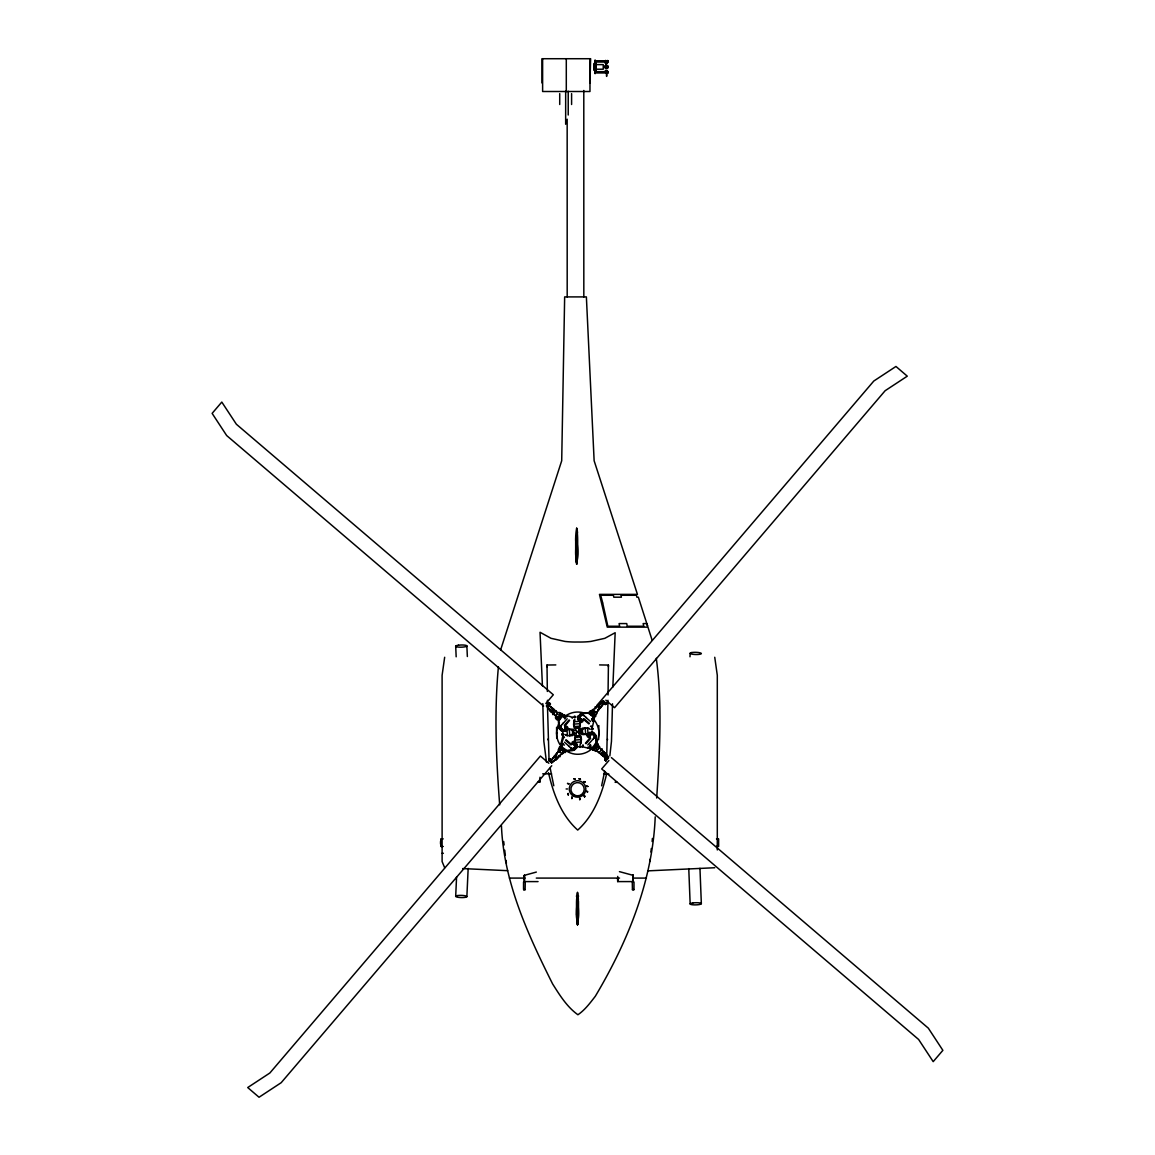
<?xml version="1.0" encoding="UTF-8"?>
<svg xmlns="http://www.w3.org/2000/svg" width="1155" height="1155" viewBox="0 0 1155 1155"><rect width="100%" height="100%" fill="white"/><g stroke="black" fill="none" stroke-linecap="round" stroke-linejoin="round"><path stroke-width="1.5" d="M699.959 868.329L701.345 903.658M565.243 717.067L564.593 717.082A1.964 1.906 40.7 0 0 565.012 715.999L564.29 716.042L564.983 715.782M589.685 748.137L589.714 748.036A1.964 1.906 40.7 0 1 590.032 747.054L591.273 747.935M562.961 751.79C560.926 753.782 566.932 750.404 564.218 750.505M564.362 751.255C564.275 750.548 564.939 753.305 564.189 750.375M591.548 712.159L590.277 712.058L590.811 713.342M590.783 713.213C590.162 710.527 593.872 709.589 589.281 713.718M593.555 717.37L597.092 713.328L592.746 709.545L590.046 711.985L590.595 713.213L590.234 711.754L591.302 712.086L589.988 712L590.58 713.256L592.529 710.946L589.916 714.266M593.02 711.928L591.172 711.365M593.93 715.782C594.479 712.751 589.613 713.631 592.659 713.487M595.547 714.613L595.865 714.194M577.673 553.202L577.673 553.476A71.639 70.556 4.9 0 1 577.11 561.575L576.677 564.261L576.244 561.575A70.888 70.888 0 0 1 576.287 543.283L576.677 540.583L577.11 543.283A70.888 70.888 0 0 1 577.067 561.561M576.72 743.589L576.692 743.676M578.15 720.099L578.438 720.402M598.68 739.518L598.853 725.557M606.779 754.157L607.978 700.277M608.035 694.978L608.411 665.078L599.604 664.919M608.382 666.767L608.411 665.078M612.511 703.77L611.471 741.308L609.826 756.02M562.052 744.398L561.46 743.084M612.843 687.037L615.167 632.709L604.83 638.325L590.884 641.429A33.928 12.229 0 0 1 577.919 642.007L574.641 642.036A33.957 12.243 0 0 1 564.954 641.429L551.007 638.311L540.035 632.261L542.431 685.882M559.583 749.913C562.499 747.097 557.692 747.4 561.171 747.53M560.218 748.888C561.619 746.231 554.573 750.447 560.666 752.815M560.825 748.931L561.142 747.819L559.915 748.527M564.304 750.476C565.835 750.981 562.904 751.919 564.954 751.66C556.436 759.629 567.004 746.967 562.341 750.23M564.795 751.414L564.795 750.649M563.322 744.195C562.384 746.043 559.265 745.509 561.503 742.809M561.864 745.163L560.984 745.163L561.532 744.195M594.06 719.435L593.684 719.652A1.964 1.906 -49.3 0 1 592.703 719.32L591.836 719.796L592.241 718.915A1.964 1.906 -49.3 0 0 593.309 719.334L594.045 719.608L594.002 718.482M554.732 715.075L551.383 711.653A90.971 88.343 40.6 0 1 546.445 705.994L547.369 704.897A86.899 84.026 19.3 0 1 550.589 706.745L557.302 712.39M568.52 729.137L567.379 726.683L565.459 725.99M558.63 717.616L560.608 714.974L561.344 715.421M562.86 715.985C560.897 712.866 562.153 715.508 560.94 714.599M574.656 742.217L572.894 744.268C575.984 746.476 573.818 741.207 573.804 744.787M581.239 720.46L581.081 720.431A1.964 1.819 40.6 0 1 580.575 719.507L581.052 718.713L582.106 719.45L580.344 721.5M581.196 718.93L581.023 720.374A1.964 1.819 40.6 0 1 580.633 719.45L580.633 719.045M595.865 747.011L595.475 745.986L597.669 743.632M595.763 746.578L596.37 746.101M455.691 896.338L456.572 876.948M466.865 896.626L468.165 868.43M586.523 734.724L587.621 737.034L589.671 737.742M689.997 656.791L690.156 653.268M559.135 716.706C558.558 720.374 556.724 718.193 558.313 719.262M592.919 748.974C592.847 747.935 594.19 751.154 594.017 748.657M597.279 745.249L597.251 745.148M592.991 749.754L596.081 751.429L599.82 747.097L597.352 744.354L597.539 745.625M558.746 720.778L559.41 728.069C564.882 733.439 559.857 727.607 563.062 731.851M606.808 72.895L606.62 76.403L606.433 72.895M564.477 731.274L566.181 729.787L569.3 729.44A3.046 3.046 0 0 1 572.043 730.754L575.869 730.451L575.565 726.639A3.046 3.046 0 0 1 573.847 724.127L573.717 720.98L574.93 719.074M577.457 746.347C575.103 749.552 574.973 744.412 576.027 748.498M575.984 748.454L576.056 747.054L573.717 749.942L566.426 750.606M589.541 732.328L590.985 732.703L585.701 734.277A3.046 3.046 0 0 1 582.957 732.963L579.131 733.252L579.435 737.078A3.046 3.046 0 0 1 581.153 739.59L581.283 742.737L580.07 744.629M592.804 711.668L593.453 710.21M593.093 733.598L592.703 732.804L594.103 733.382M580.041 723.059L580.272 726.654M565.243 752.598L562.73 749.956L563.799 750.88M563.539 750.331L562.846 750.533M564.015 751.631L563.568 751.515M594.002 716.071L594.969 715.479L594.146 716.216M573.847 727.231L573.544 723.752M581.153 736.486L581.485 740.081M589.454 713.862L590.075 712.462M656.675 798.018C659.722 751.602 662.407 704.521 656.3 658.321M557.836 718.078L557.36 718.699M557.547 718.266L557.663 717.905M560.435 715.19L562.139 714.613M562.009 715.306L561.835 714.238M652.142 841.504L652.387 838.443M599.474 703.944L594.868 708.997L593.583 708.982M655.217 816.845C652.647 880.731 627.699 941.917 595.316 996.26C590.147 1002.915 584.964 1009.975 577.919 1014.754C566.961 1006.929 559.699 995.119 552.624 983.945C527.821 934.337 503.652 882.001 501.443 825.652M559.771 752.049L561.474 749.48M565.676 728.3C565.286 728.949 564.347 729.859 565.098 727.26L567.134 729.007M565.127 729.108L565.04 728.805A1.964 1.819 -49.4 0 0 566.008 728.213L566.094 728.112A1.964 1.819 -49.4 0 1 565.156 728.776L565.401 729.007M587.866 734.71L589.902 736.457L590.624 733.526L589.498 734.363M556.912 718.092L556.291 717.168L558.5 719.045L559.554 717.89L555.858 715.898M557.1 716.88L558.688 718.612L558.659 717.587M561.316 715.624L562.023 714.786L561.619 715.479M595.345 746.448L596.124 745.639L599.243 747.776M598.232 746.736L596.471 745.119M574.959 740.658L574.728 737.063M564.059 715.263L564.968 716.418M564.03 715.436L565.228 715.768A1.964 1.906 40.7 0 1 564.968 716.663L563.294 716.288M561.734 744.614L561.633 744.383M565.055 730.364C564.333 725.73 566.21 730.523 565.069 730.191M581.109 718.699L580.777 719.926M580.474 719.969L581.297 719.738L580.561 719.291M589.628 735.591L589.931 734.681L589.31 735.432M590.003 735.071C588.877 734.349 589.844 735.764 589.844 734.941A1.964 1.819 -49.4 0 0 588.935 735.446L588.992 735.49M592.948 718.901C593.093 722.25 593.684 720.98 594.262 718.526M593.829 718.641L593.28 719.363M590.595 747.545L590.133 748.527L590.364 747.588M650.9 852.015L651.319 848.506M592.342 713.516L589.757 711.119M572.144 717.919C572.028 718.078 573.645 717.385 567.047 715.638M582.582 746.823L583.073 744.888L582.596 746.794L587.953 748.079L588.198 747.04L587.967 748.007M498.411 666.883C494.123 712.635 496.145 759.037 499.696 804.862M605.119 66.976L606.476 68.347L607.819 67.163M605.451 66.586C605.754 67.813 607.458 68.289 607.689 67.495M607.371 67.235L606.909 65.979L605.711 66.846M556.652 732.689L556.667 733.714M566.109 788.966L567.538 788.966M591.649 719.652L593.352 718.078M587.866 791.781L586.668 791.088L587.361 792.272M598.752 733.714L598.766 732.689M444.661 657.267L442.105 675.314L442.105 861.543L444.661 867.737M564.448 718.15L564.737 718.886L564.939 718.136M590.768 745.192L590.263 744.831M561.099 745.394L560.608 744.484M561.821 744.946L560.882 744.874M649.673 861.717L650.048 859.277M577.659 902.055L577.5 901.232L577.067 903.932A70.888 70.888 0 0 0 577.11 922.21L577.5 924.91L577.933 922.21A84.82 76.764 2.2 0 0 578.482 914.125L578.496 903.658A82.554 74.324 2.2 0 0 578.438 900.712M592.847 749.162L596.11 746.578M559.453 717.443L559.15 717.905M593.598 748.44L593.453 749.22L593.829 748.483M564.593 716.042L564.376 715.292M565.271 728.473L565.604 728.892M595.792 735.721L595.735 736.659M604.686 771.237L601.625 785.804M566.614 715.696L566.383 716.533L566.614 715.652M566.787 716.678L567.047 715.652L566.787 716.735M572.375 717.053L572.201 717.818M576.518 541.421L576.677 540.583L576.836 541.45M574.656 716.966L574.945 716.244L574.742 717.125M575.782 716.706L575.71 717.038M571.61 744.022L572.317 741.972L574.786 740.831M583.39 719.695L582.683 721.745L580.286 722.886M565.661 716.187L566.571 715.84L564.044 715.263M579.103 718.944L581.21 718.93M593.222 717.934L591.822 719.637M592.818 732.342L593.583 733.483M573.746 744.527L574.872 744.008M574.151 743.964L573.761 744.34M578.583 719.305L578.684 718.959M579.377 746.289L579.16 747.242L579.377 746.39M580.864 747.328L580.301 746.52L580.07 747.415L580.489 746.144L581.745 746.621M589.83 735.143L590.176 735.62M590.638 745.423L590.219 744.975M606.563 774.153C601.697 794.611 593.713 815.805 577.717 830.07C561.316 815.459 553.274 793.658 548.495 772.666M578.092 719.291L578.352 718.381L578.135 719.204M580.142 747.112L580.243 746.708M576.764 744.831L576.879 744.34M595.648 745.856L596.529 745.553M559.987 747.617L560.666 748.18M574.136 716.389L574.685 716.865M574.8 716.36L574.526 717.457L573.501 717.298M589.974 712.058L590.292 712.39M561.287 742.304L562.629 736.962L564.477 737.439L562.557 736.962L563.712 737.236L561.951 742.492M591.288 726.481L592.327 726.74L590.523 726.278L592.443 726.755L593.713 721.413L592.934 721.196M602.491 704.593L602.26 704.55A90.971 88.343 -49.4 0 0 602.852 703.525L603.054 703.193M575.955 744.412L575.609 744.672M564.477 744.961L564.246 745.119M592.371 719.045L592.27 718.959A1.964 1.906 -49.3 0 0 593.352 719.363L594.031 718.915M589.541 746.26C591.966 746.505 588.877 745.639 590.09 746.996M590.104 712.895L591.403 712.202M559.237 727.953L559.28 727.188M606.548 754.475L600.138 748.296M500.664 649.76L561.705 460.758L564.651 296.907L586.379 296.907L594.132 460.744L637.445 594.377L599.459 594.377L607.27 627.136L647.941 627.136L652.07 640.058M562.211 730.581L561.431 730.119L562.182 730.682M582.005 713.371L588.516 713.054L581.283 713.776L578.496 716.663L579.334 715.523M575.753 747.386L576.258 747.097M576.403 747.458L575.782 747.66M592.255 727.607L592.732 729.224M560.319 749.205L561.056 747.848L559.886 747.53M559.973 747.92L561.085 747.733L560.146 747.198M556.551 717.832L558.457 719.45L558.962 718.8L557.937 719.421L558.775 718.598M564.853 728.357L565.618 727.708M595.994 743.733A21.122 21.122 0 0 0 593.569 719.204L593.526 718.713M590.508 735.36L589.353 735.865M591.288 747.718L589.7 746.072L590.321 746.736A1.964 1.906 40.7 0 0 589.988 747.718L590.277 748.859M595.59 715.147L595.908 714.469L594.493 715.421M550.155 759.124L548.842 760.654L550.17 759.773M549.188 759.34L549.405 758.965M549.39 760.64L550.112 759.817M550.415 759.297L549.636 758.936M549.794 760.452L550.675 759.658L549.665 760.394M604.888 703.886L606.317 703.742M605.595 702.673L604.614 704.261M604.801 704.247L605.552 704.651L605.668 703.409M605.35 703.698L606.158 703.005L605.422 704.348M606.505 703.655L606.101 703.005M562.759 736.082L563.207 734.84L562.037 735.215M556.724 712.058L553.418 709.271A90.971 88.343 40.6 0 0 551.296 707.856L550.617 706.759M604.845 756.409L603.95 756.005M580.157 716.649L579.377 717.443L579.868 716.692M556.869 755.962L554.371 760.423A86.899 84.026 -70.7 0 1 551.57 762.863M598.131 707.755L600.658 703.28A86.899 84.026 -70.7 0 1 603.43 700.854M598.319 746.679L598.088 745.625M591.692 711.321L592.934 711.523M575.623 744.672L574.381 744.629M550.718 760.625L550.935 759.932L550.415 760.986M563.034 744.398L561.648 745.639M559.641 717.76L559.482 717.183M564.376 751.501L564.477 752.035M591.201 712.823L592.01 714.05M579.796 714.902L580.474 714.31L580.142 715.046M600.08 707.784L600.759 706.672A90.971 88.343 -49.4 0 1 600.08 707.784L596.861 712.13L602.607 704.954A86.899 84.026 -70.7 0 0 604.455 701.735L603.372 700.811A90.971 88.343 -49.4 0 0 597.698 705.748L597.626 705.806M548.683 759.788L549.029 760.553L549.592 758.821M604.744 703.77L605.278 702.991M605.364 704.261L605.956 703.424M560.031 748.238C561.662 746.289 557.908 751.241 559.338 748.671M560.81 754.388L557.302 757.969A90.971 88.343 -49.4 0 1 551.628 762.906L550.545 761.982A86.899 84.026 -70.7 0 1 552.393 758.763L558.139 751.587L554.92 755.933A90.971 88.343 -49.4 0 0 554.198 757.001L554.977 755.846M592.197 727.636L591.793 728.877L592.963 728.502M600.225 748.613L603.617 752.049A90.971 88.343 40.6 0 1 608.555 757.723L607.631 758.806A86.899 84.026 19.3 0 1 604.412 756.973L597.236 751.284L598.579 751.891M593.266 748.599L594.089 749.176M563.51 750.447L562.774 750.62M549.058 760.885L548.899 759.658M600.326 708.131L600.383 708.044A90.971 88.343 -49.4 0 0 604.397 701.677M561.46 747.776L562.081 746.895M563.943 752.324L565.719 749.999M594.002 713.198L593.309 714.05M594.825 708.463L597.395 705.474A90.971 88.343 -49.4 0 1 601.178 702.096A86.899 84.026 -28.1 0 0 600.109 702.803L599.604 703.843M604.426 702.904C602.924 705.156 606.389 701.432 604.585 702.731M590.956 748.454L590.003 748.7M563.221 751.457L562.572 752.223M554.674 755.587L554.617 755.673A90.971 88.343 -49.4 0 0 550.603 762.04M563.135 751.573L565.084 749.451M579.68 716.649C578.424 718.396 577.933 715.71 578.612 715.999M549.029 759.485L548.668 760.322L549.188 759.629M545.824 703.525L553.317 694.761L236.371 424.231L221.803 402.07L212.13 413.375L226.669 435.551L543.601 706.109M552.624 714.396L553.75 713.068M552.855 714.584L556.017 710.903M559.583 713.314L561.272 715.061M556.768 719.594L558.818 717.197M561.027 714.613L561.994 713.487M557.331 720.085L559.309 717.558M562.572 713.978L561.547 715.219M559.901 719.435L559.15 718.655L562.254 715.017L560.579 713.617M563.322 715.436L558.385 721.211L559.049 728.487L560.218 729.758L560.969 728.877M564.882 716.764C565.243 719.32 564.91 715.912 563.784 716.706M563.409 722.828L561.171 725.456A2.642 2.555 40.6 0 0 560.738 726.163M562.904 723.752L567.192 718.742M564.362 725.383L568.996 719.969M564.939 725.874L569.574 720.46M561.2 730.812L562.167 729.686M561.648 731.202L562.615 730.061M562.817 732.053L563.871 730.624L561.388 728.155A2.642 2.555 40.6 0 1 561.532 725.037M566.686 728.617L566.657 728.776A1.964 1.819 -49.4 0 1 565.676 729.224L565.502 729.354M588.213 712.794L580.864 713.415L579.752 714.541M580.532 721.658L582.308 719.579M580.171 722.77L582.986 719.478M559.525 748.527L561.446 746.332M561.619 746.491L559.569 749.985M596.875 705.402L873.815 381.02L895.962 366.467L907.281 376.169L885.134 390.722L614.59 707.683L605.841 700.175M590.537 713.357L591.851 712.072M590.465 714.728L591.172 713.906M575.782 733.382L579.218 730.335M593.526 714.223L595.229 711.668M562.904 749.97L565.719 752.021M563.828 749.812L564.535 748.989M594.175 714.786L593.944 715.869M555.8 760.048L560.868 754.677M551.744 765.751L281.185 1082.697L259.038 1097.25L247.719 1087.548L269.866 1072.995L540.41 756.034L548.856 763.282M564.261 751.948L562.947 752.612M593.381 717.226L594.089 716.403M565.546 749.855L563.149 752.786M572.014 744.239L574.829 740.947M572.692 744.123L574.468 742.059M574.757 748.671L575.017 748.888M561.085 746.029L566.845 750.967L574.136 750.302L575.421 749.162M580.59 743.474L580.431 743.012M588.256 735.042L588.4 734.999A1.964 1.819 -49.4 0 1 589.324 734.493L589.324 734.508M592.183 731.664L591.129 733.093L593.612 735.562A2.642 2.555 40.6 0 1 593.468 738.68M596.254 742.925L595.59 735.648L592.342 732.79L592.861 732.241M593.41 733.208L593.352 732.515M593.064 733.757L593.8 732.905M585.426 743.242L590.061 737.843M594.132 733.338L592.703 734.046M586.004 743.733L590.638 738.334M594.031 734.84L594.811 733.916L595.951 735.23L596.558 742.578M587.808 744.961L593.829 738.262A2.642 2.555 40.6 0 0 594.262 737.554M591.678 748.281L596.615 742.506M594.204 749.942L592.746 748.7L596.76 744.629M598.175 745.596L596.327 744.571M592.428 749.739L593.814 748.512M593.006 750.23L594.06 748.787M596.038 746.462L598.232 744.123M595.027 748.989L596.5 747.256M595.417 750.404L594.536 750.173M598.983 752.815L602.145 749.119M601.481 750.36L602.376 749.321M608.93 760.495L601.683 768.941L918.629 1039.486L933.197 1061.647L942.87 1050.343L928.331 1028.167L611.399 757.608M564.983 716.071L564.521 714.959L563.452 716.1L564.564 717.125M593.785 719.637L593.728 719.652A1.964 1.906 -49.3 0 1 592.732 719.348L593.064 717.645M591.548 747.617L590.219 748.729M581.095 715.652L581.109 715.638M557.605 758.243L557.677 758.156A90.971 88.343 -49.4 0 1 555.714 759.961M578.453 716.663L579.247 716.273L577.615 717.428M602.592 704.983L598.738 708.289M552.408 758.734L556.262 755.428M592.212 712.086L591.259 713.4L592.183 713.848M597.323 705.561L600.08 702.832M605.48 703.207L605.913 703.626M554.342 760.438L557.374 757.897M559.829 747.343L561.07 747.689L560.305 747.227M600.629 703.294L599.777 703.799M593.136 718.554L594.392 718.886M593.381 749.595L594.233 749.48M557.374 718.251L558.587 718.901M557.316 714.122L559.872 715.84M597.64 749.624L595.128 747.877M603.516 755.688L601.567 754.446A90.971 88.343 40.6 0 0 604.772 756.539L604.772 756.424M442.856 846.586C439.694 847.756 439.694 837.635 442.856 838.79M441.455 846.471L442.856 846.355M716.562 839.021L717.962 838.905L716.562 838.79M717.962 838.905L717.962 846.471L716.562 846.586M558.197 719.291L559.511 719.897M561.099 744.094L561.215 744.08A1.964 1.906 -49.3 0 1 562.268 744.354L561.936 746.072M568.043 793.499C568.332 796.791 568.404 791.579 568.043 794.857M584.315 795.55C584.82 798.697 584.271 793.745 584.502 796.907M605.769 66.889L605.538 65.777L606.837 65.662M593.598 748.108L594.565 748.527M571.711 797.195C571.869 800.516 572.259 795.29 571.711 798.553M579.608 798.278C579.853 801.57 579.998 796.401 579.622 799.635M579.983 799.664L579.796 798.278M568.404 794.857L568.231 793.485M572.072 798.553L571.898 797.195M584.675 796.892L584.502 795.521M573.342 743.733L574.252 744.08M588.949 728.473L589.007 728.632M549.376 705.315L548.134 704.16L548.928 705.185M585.729 727.867L582.134 728.213M569.271 735.851L572.866 735.504M572.303 729.094L568.708 729.325M582.698 734.623L586.163 734.378M536.353 872.068L524.37 875.346A18.278 9.139 90 0 0 524.269 879.489M581.037 720.388L579.94 719.782M606.072 65.46A1.574 1.574 0 0 1 607.992 67.38A1.574 1.574 0 0 1 605.379 68.087A1.574 1.574 0 0 1 606.072 65.46L606.447 65.503M561.099 714.165L559.713 713.66M596.225 745.119L597.178 744.874M572.995 750.346L566.484 750.663M549.289 702.861L550.531 704.001L549.693 704.232M549.202 704.853L548.466 703.467L549.26 703.438M549.607 704.03L549.693 704.579M605.076 759.701C608.44 763.123 602.549 756.742 606.029 759.687M606.086 760.466L604.816 759.138L605.61 760.423M561.316 744.065L561.272 744.065A1.964 1.906 -49.3 0 1 562.297 744.398L563.38 744.138M573.674 721.774L579.738 721.312L579.926 723.665A3.046 3.046 0 0 1 578.612 726.408L578.9 730.22M573.847 724.127L579.926 723.665M579.218 730.335L582.726 729.931A3.046 3.046 0 0 1 585.224 728.213L588.371 728.069L590.277 729.296M578.771 731.765L582.062 731.505M564.723 734.421L566.629 735.648L569.776 735.504A3.046 3.046 0 0 0 572.274 733.786L575.782 733.367M576.923 744.874L575.421 743.185L575.075 740.052L581.153 739.59M575.262 742.405L581.326 741.943M648.128 870.856L714.743 867.737M594.06 749.566L592.14 747.733M547.34 691.455L547.008 665.035L555.815 664.919M605.682 60.767L595.446 60.767L595.446 62.024L605.682 62.038M605.913 60.912L607.155 60.912M605.552 62.644L607.285 62.644M607.4 62.803L605.422 62.803L606.88 66.745L606.043 67.38M605.422 63.106L607.4 63.106M605.422 63.294L607.4 63.294M596.197 64.608L603.242 64.608L603.242 69.213L596.197 69.213M605.422 70.397L607.4 70.585M605.913 70.787L607.155 70.787M605.422 70.888L607.4 70.888M605.682 71.668L595.446 71.668L595.446 72.924L605.682 72.953M605.913 72.808L607.155 72.808M589.974 82.972L590.624 58.717L541.984 58.717L541.984 82.972M602.737 603.184L607.862 626.241L619.614 626.241L619.094 623.57L626.732 623.57L627.252 626.241L643.754 626.241L643.147 623.57L646.656 623.57L647.666 626.241L638.354 597.193L636.896 597.193L636.419 595.273L621 595.273L621.404 597.193L613.81 597.193L613.406 595.273L600.701 595.273L602.679 602.766M542.706 773.85L551.585 773.85M603.574 774.095L608.902 774.095M538.418 781.762L539.861 781.762M538.418 782.065L539.861 782.065M615.297 782.007L616.727 782.007M615.297 782.31L616.727 782.31M442.105 853.285L443.39 853.285M509.427 878.089L525.049 878.089M536.295 878.089L619.542 878.089M633.72 878.089L646.41 878.089M538.057 881.597L524.384 881.597A18.278 9.139 90 0 1 524.356 881.106M523.677 889.494L525.121 889.494L525.251 881.944M633.864 889.494L632.42 889.494L632.29 881.944M523.677 889.812L525.121 889.812M632.42 889.812L633.864 889.812M559.612 713.862L560.579 714.454M442.856 839.021L441.499 838.934M716.562 846.355L717.962 846.471M589.425 734.407L590.609 735.287M462.664 868.574L507.68 870.682M577.038 728.199L577.471 726.899L576.865 728.141M578.135 735.576L577.385 736.717L578.28 735.677M589.801 748.411C588.343 747.92 587.433 747.126 590.811 747.502M558.428 718.829L557.721 718.468M575.825 744.282L575.06 743.936M593.699 721.413L592.833 721.196M590.162 732.963L590.407 733.021M561.778 730.061L561.994 730.797M591.894 729.96L592.197 730.032M562.846 733.699L562.11 733.512L562.99 733.714M561.893 734.407L562.297 734.623M591.432 747.574L589.801 746.303M592.385 729.007L592.818 729.224M590.725 732.631L590.407 732.515M564.593 730.682L564.593 730.682M562.846 734.638L561.893 734.421M565.228 731.332L564.015 731.014L565.459 731.389M551.368 707.813L552.307 708.607M579.276 719.45L579.767 719.666M619.441 871.635L633.128 875.346A18.278 9.139 -90 0 0 633.113 881.583L617.723 881.597A17.902 8.951 -90 0 1 617.593 878.349M557.648 719.132C552.668 720.763 557.201 707.611 562.139 714.411M605.884 758.46L606.866 759.297M562.788 737.02L563.712 737.236M550.054 704.723L548.827 703.612M606 759.672L606.75 759.875M605.177 759.629L605.711 760.856M553.389 711.235L548.943 708.722A86.899 84.026 19.3 0 1 546.503 705.922M601.611 752.483L606.086 755.009A86.899 84.026 19.3 0 1 608.497 757.796M558.861 718.93L557.721 718.049M598.03 746.736L597.352 745.841M549.304 703.063L549.737 703.958L549.535 703.135M604.917 759.182L605.841 760.842M604.383 756.944L601.076 753.103M549.563 710.065L551.484 711.307M578.077 718.843L579.738 721.312M549.968 703.915L549.592 703.352M548.986 703.727L549.737 704.348M604.989 759.499L605.87 760.264M553.765 709.04L553.678 708.968A90.971 88.343 40.6 0 0 547.326 704.954M594.565 734.234L595.056 734.825L594.608 734.248M560.435 729.484L559.987 728.877L560.392 729.556M561.575 715.811L562.471 716.447M595.648 743.632L596.543 744.268M558.457 719.45L559.352 720.085M605.437 753.652L606.534 754.446M549.433 703.193L550.17 704.42M549.246 703.424L550.025 704.319M601.235 754.677L601.307 754.749A90.971 88.343 40.6 0 0 607.674 758.748M593.887 735.244L593.901 735.259A2.642 2.555 40.6 0 1 594.248 735.634M560.42 728.054L561.099 728.459M594.969 706.976L596.009 707.871M597.669 709.69L598.449 710.368M592.861 712.909L594.594 714.396M595.807 716.302L594.839 715.811M594.695 715.985L595.316 716.865M589.281 711.697L591.678 713.747M590.71 713.501L594.334 716.62M588.155 712.751L593.915 717.688M586.523 717.76L583.91 715.523A2.642 2.555 -49.4 0 0 581.557 715.017M585.614 717.255L590.566 721.514M579.565 714.541L580.359 715.234M583.968 718.728L589.382 723.362M583.477 719.291L588.891 723.94M578.54 715.551L579.276 716.172M578.15 715.999L579.29 716.981M577.298 717.168L578.742 718.222L581.21 715.739A2.642 2.555 -49.4 0 1 584.329 715.883M580.734 721.038L580.633 720.951A1.964 1.819 40.6 0 1 580.099 720.186M580.691 721.095L580.59 721.009A1.964 1.819 40.6 0 1 580.157 720.114M591.808 732.01L592.342 732.79M587.707 734.883L589.714 736.616M586.726 734.652L589.873 737.338M595.489 743.806L598.709 746.549L597.785 745.336M595.099 744.282L598.073 746.621M595.85 745.062L597.279 746.202M594.637 744.816L595.46 745.524M575.869 730.451L579.131 733.252M559.54 718.193L560.363 718.886M557.721 717.515L559.15 718.655M551.195 712.043L551.123 711.971A90.971 88.343 40.6 0 1 549.39 710.065L554.645 715.017M565.127 726.365L568.419 729.195M565.17 726.524L568.246 729.18M565.228 727.058L567.293 728.819M574.309 742.607L574.367 742.766A1.964 1.819 40.6 0 1 574.872 743.676L574.93 743.618A1.964 1.819 40.6 0 0 574.41 742.694M573.761 743.257L573.919 743.286A1.964 1.819 40.6 0 1 574.425 744.195L574.381 744.311A1.964 1.819 40.6 0 0 573.862 743.344M577.702 746.549L576.258 745.495L573.79 747.978A2.642 2.555 -49.4 0 1 570.671 747.834M575.71 746.736L576.85 747.718M575.32 747.184L576.461 748.166M566.109 739.778L571.523 744.426M565.618 740.355L571.032 744.989M575.435 749.176L574.324 748.382A2.642 2.555 -49.4 0 1 571.09 748.195L568.477 745.942M564.391 742.174L569.386 746.448M560.666 747.097L564.29 750.216M559.626 746.794L560.868 747.863M559.135 747.357L562.557 750.404M556.551 753.349L557.331 754.027M558.717 755.601L560.031 756.742M593.251 717.818L594.349 718.829M563.712 715.999L564.939 717.082M592.457 734.017L591.981 733.916M562.254 715.017L563.019 715.797M591.981 747.906L592.746 748.7M603.805 751.674L603.877 751.761A90.971 88.343 40.6 0 1 606.447 754.59M548.914 708.694L551.455 711.74M551.57 707.712L553.924 710.614M603.545 751.977L606.057 754.995M590.653 735.518L590.422 734.768M565.618 731L566.051 730.841M576.1 733.497L576.388 737.309A3.046 3.046 0 0 0 575.075 740.052M553.794 785.804L550.199 768.248M506.424 863.261L505.948 860.345M546.488 762.213L543.846 741.25L542.807 703.597M714.743 657.267L717.298 675.314L717.298 849.95M503.696 841.504L504.1 844.969M504.721 850.181L505.327 855.379M549.015 758.936L547.528 707.77M587.577 728.025L588.054 734.104M585.224 728.213L585.701 734.277M577.052 725.99L577.154 727.289M577.847 736.428L577.948 737.727M569.3 729.44L569.776 735.504M566.946 729.614L567.423 735.692M690.156 903.946L688.77 868.603M466.865 645.948L467.356 656.516M455.691 646.237L456.167 656.805M547.008 665.035L547.037 666.767M556.58 727.347L556.71 738.074M547.441 700.277L547.513 705.561M576.504 914.125L576.504 903.658A80.98 72.924 -1.9 0 1 576.677 898.778M718.627 838.905L718.627 846.471M633.994 881.944L633.994 889.494M617.723 876.4L617.723 881.597A17.902 8.951 90 0 0 617.853 878.349M608.252 60.739L608.252 62.11M608.252 71.61L608.252 72.967M607.602 60.435L607.602 62.37M607.602 71.336L607.602 73.27M607.501 739.07L607.501 739.806M605.682 60.378L605.682 62.428M605.682 71.278L605.682 73.328M603.877 66.283L603.877 67.524M596.197 63.886L596.197 69.921M595.893 63.438L595.893 70.368M595.446 62.442L595.446 71.336M595.215 60.233L595.215 73.559M594.969 60.233L594.969 73.559M594.738 62.457L594.738 71.35M594.406 63.438L594.406 70.368M594.103 63.438L594.103 70.368M589.974 58.717L589.974 91.505L542.619 91.505L542.619 58.717M589.815 63.438L589.815 70.368M583.795 90.465L583.824 296.907M577.673 552.422L577.673 540.598A85.6 84.315 1.8 0 0 577.615 537.32L577.558 536.238A70.816 69.748 4.9 0 0 576.98 530.116L576.677 528.283L576.128 532.08A79.695 78.309 -20.8 0 0 575.681 540.583M577.5 892.295L577.5 924.91A59.526 53.866 -1.9 0 0 577.919 922.268A70.888 70.888 0 0 0 577.89 903.932L577.5 901.232L577.341 902.098M576.677 528.095L576.677 564.261M571.595 93.613L571.595 104.499M568.217 91.259L568.217 115.009M567.163 119.196L567.192 296.907M566.297 58.717L566.297 91.505M565.661 91.317L565.661 124.264M559.713 93.613L559.713 104.499M547.918 739.07L547.918 739.806M539.991 777.228L539.991 781.762M523.547 881.944L523.547 889.494M440.777 838.905L440.777 846.471M577.182 923.148A82.785 74.916 -1.9 0 1 576.533 914.125M578.381 899.745A70.354 63.337 2.2 0 0 577.933 895.111A52.899 47.629 -1.9 0 0 577.514 892.584L577.197 894.244A64.622 58.183 -1.9 0 0 576.764 897.839M576.374 562.499A63.872 62.904 4.9 0 1 575.854 557.634L575.796 556.609A78.439 77.082 -20.8 0 1 575.681 552.422L575.681 538.143A68.896 68.896 0 0 1 575.724 536.035M606.909 65.315A1.559 1.559 0 0 1 606.909 68.318M605.725 68.159A1.559 1.559 0 0 1 605.725 65.46M592.631 748.108A21.122 21.122 0 0 1 564.867 749.927M561.85 747.112A21.122 21.122 0 0 1 559.424 722.582M563.784 717.284A21.122 21.122 0 0 1 583.174 712.751M577.226 529.957A68.896 68.896 0 0 1 577.5 532.931M578.424 895.63A68.896 68.896 0 0 1 578.453 896.684M576.533 896.684A68.896 68.896 0 0 1 576.576 895.63M607.342 755.442A86.899 84.026 61.9 0 1 608.122 756.409M561.027 728.574A2.642 2.555 40.6 0 1 560.753 728.069M572.49 732.068L573.847 732.313L572.49 732.068M581.153 731.404L582.51 731.649L581.153 731.404M633.113 875.115L633.084 875.346A18.278 9.139 -90 0 1 633.099 881.583L633.113 875.115M567.538 783.465L568.924 783.826L567.538 783.465M573.818 778.759L575.204 779.134L573.818 778.759M579.045 778.817L580.431 779.192L579.045 778.817M583.751 781.603L585.137 781.964L583.751 781.603M586.495 786.107L587.881 786.468L586.495 786.107M576.244 745.033L576.461 744.181L576.258 744.961M565.835 734.623L566.398 735.114L565.835 734.623M574.396 747.761L573.559 748.469L574.396 747.761M574.844 747.068L575.638 746.303L574.844 747.068M588.906 732.631L589.469 733.122L588.906 732.631M562.182 729.209L563.091 729.989L562.225 729.195M574.367 720.128L574.613 720.821L574.367 720.128M524.457 875.346L524.37 875.346A18.278 9.139 90 0 1 524.37 881.583L524.413 875.346M691.816 652.546L690.921 652.748A5.457 1.083 1.5 0 0 691.773 654.091L692.928 654.293A5.66 1.112 1.5 0 0 699.685 654.293L700.58 654.091A5.457 1.083 1.5 0 0 699.728 652.748L698.573 652.546A5.66 1.112 1.5 0 0 691.816 652.546M457.337 895.601L456.442 895.804A5.457 1.083 1.5 0 0 457.308 897.146L458.463 897.348A5.66 1.112 1.5 0 0 465.22 897.348L466.115 897.146A5.457 1.083 1.5 0 0 465.248 895.804L464.093 895.601A5.66 1.112 1.5 0 0 457.337 895.601M458.463 645.212L457.308 645.414A5.457 1.083 -1.5 0 0 456.442 646.757L457.337 646.959A5.66 1.112 -1.5 0 0 464.093 646.959L465.248 646.757A5.457 1.083 -1.5 0 0 466.115 645.414L465.22 645.212A5.66 1.112 -1.5 0 0 458.463 645.212M692.928 902.936L691.773 903.138A5.457 1.083 -1.5 0 0 690.921 904.466L691.816 904.668A5.66 1.112 -1.5 0 0 698.573 904.668L699.728 904.466A5.457 1.083 -1.5 0 0 700.58 903.138L699.685 902.936A5.66 1.112 -1.5 0 0 692.928 902.936M564.189 731.072L565.055 731.288L564.189 731.072M573.414 796.113A8.302 8.273 0 0 0 585.859 788.952A8.302 8.273 0 0 0 573.414 781.776A8.302 8.273 0 0 0 573.414 796.113M574.223 794.972A6.67 6.641 0 0 0 584.228 789.212A6.67 6.641 0 0 0 574.223 783.465A6.67 6.641 0 0 0 574.223 794.972M574.829 735.576A4.577 4.577 0 0 0 582.062 732.299A4.577 4.577 0 0 0 575.609 727.679A4.577 4.577 0 0 0 574.829 735.576"/></g></svg>
